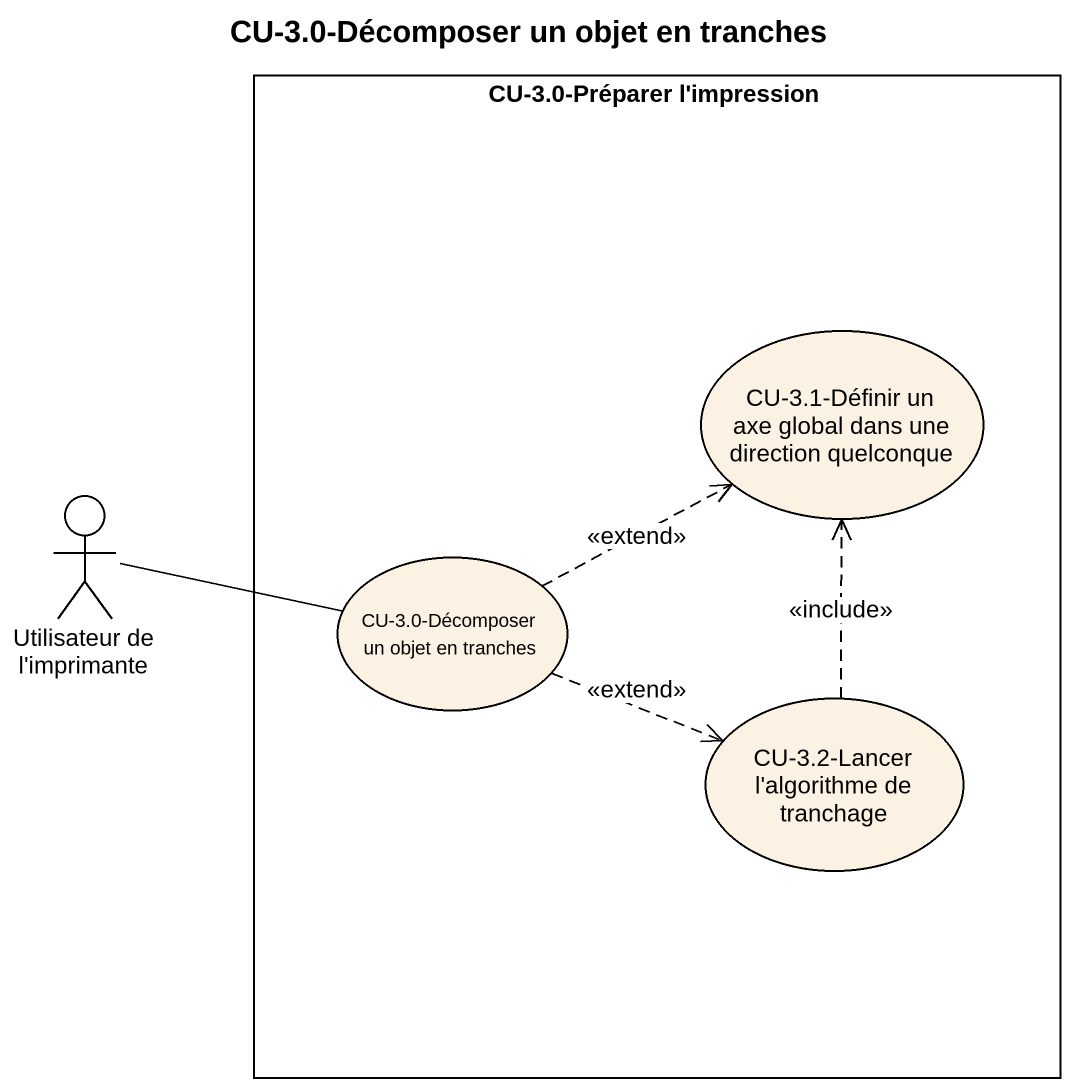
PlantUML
@startuml
title CU-3.0-Décomposer un objet en tranches
rectangle "CU-3.0-Préparer l'impression" as CU_3_0_Préparer_l_impression {
  usecase "CU-3.1-Définir un axe global dans une direction quelconque" as CU_3_1_Définir_un_axe
  usecase "CU-3.0-Décomposer un objet en tranches" as CU_3_0_Décomposer_un_objet
  usecase "CU-3.2-Lancer l'algorithme de tranchage" as CU_3_2_Lancer_l_algorithme
}
actor "Utilisateur de l'imprimante" as Utilisateur_de_l_imprimante
Utilisateur_de_l_imprimante -right- CU_3_0_Décomposer_un_objet
CU_3_0_Décomposer_un_objet .right.> CU_3_1_Définir_un_axe : <<extend>>
CU_3_0_Décomposer_un_objet .right.> CU_3_2_Lancer_l_algorithme : <<extend>>
CU_3_2_Lancer_l_algorithme .up.> CU_3_1_Définir_un_axe : <<include>>
@enduml
